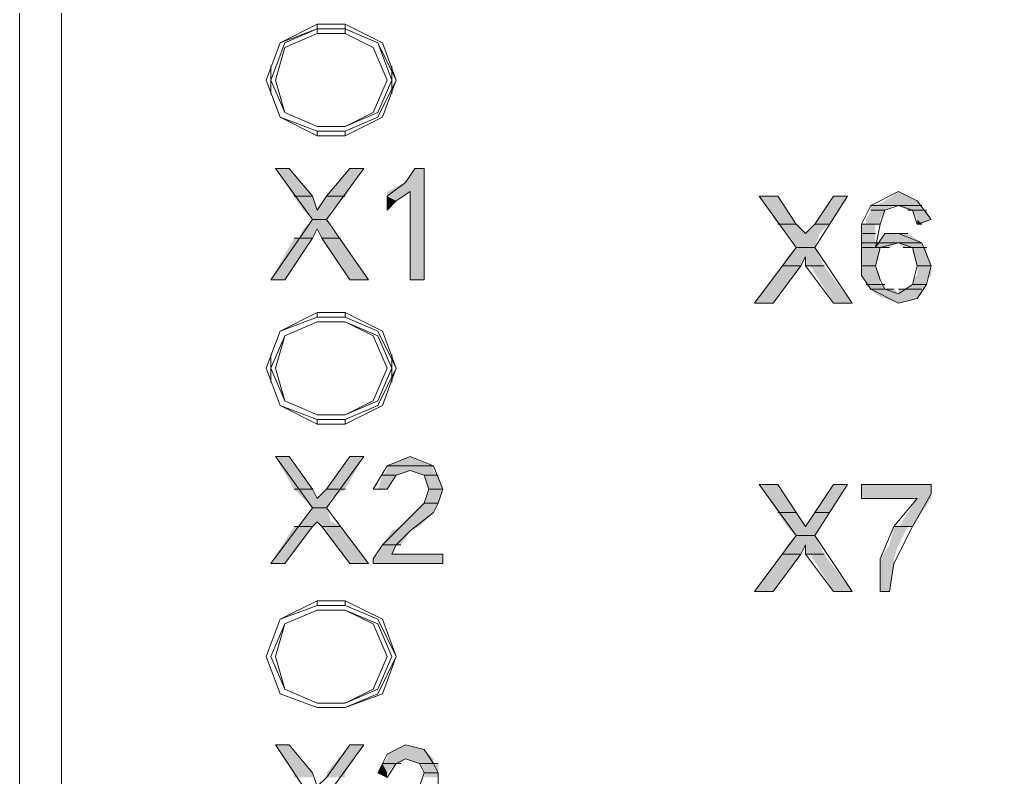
# Model space of a CAD drawing. Header units: millimetres. Extents: x 41 to 1635, y 11 to 1528.
# Drawn here: x 952.25 to 964.21, y 1161.36 to 1170.6 of the extents above; entities that cross this region are included whole.
import ezdxf

# ---------------------------------------------------------------- set-up
doc = ezdxf.new("R2010")
doc.units = ezdxf.units.MM
doc.header["$LTSCALE"] = 8
for name, color, linetype in [('Layer1', 3, 'CONTINUOUS'), ('PDF_Geometry', 7, 'CONTINUOUS'), ('PDF_Solid Fills', 7, 'CONTINUOUS')]:
    doc.layers.add(name, color=color, linetype=linetype)

# ---------------------------------------------------------------- blocks, each defined once
blk = doc.blocks.new('28SS211R')
at = {"layer": 'PDF_Geometry', "lineweight": 9}
for points in [[(0.177, 0.185), (0.177, -90.174), (45.384, -90.174), (45.894, -90.174)], [(45.894, -0.269), (-0.333, -0.269), (-0.333, -89.721)], [(3.292, -29.104), (2.839, -28.877), (2.669, -28.424), (2.839, -27.971), (3.292, -27.744), (3.292, -27.801)], [(3.292, -29.047), (2.839, -28.877), (2.669, -28.424), (2.839, -27.971), (3.292, -27.801), (3.292, -27.858)], [(3.292, -27.801), (2.896, -27.971), (2.726, -28.424), (2.896, -28.821), (3.292, -28.991)], [(3.292, -27.858), (2.896, -28.028), (2.783, -28.424), (2.896, -28.821), (3.292, -28.991)], [(3.292, -27.744), (3.632, -27.744), (3.632, -27.801)], [(3.632, -27.801), (3.292, -27.801), (3.632, -27.801), (3.632, -27.858)], [(3.632, -27.858), (3.292, -27.858)], [(3.632, -27.744), (4.086, -27.971), (4.255, -28.424), (4.086, -28.877), (3.632, -29.104), (3.632, -29.047)], [(3.632, -29.047), (4.029, -28.877), (4.255, -28.424), (4.029, -27.971), (3.632, -27.801)], [(3.632, -27.858), (3.972, -28.028), (4.142, -28.424), (3.972, -28.821), (3.632, -28.991), (4.029, -28.821), (4.199, -28.424), (4.029, -27.971), (3.632, -27.801)], [(2.726, -28.594), (2.726, -28.254)], [(4.199, -28.594), (4.199, -28.254)], [(3.292, -28.991), (3.292, -28.991)], [(3.632, -29.104), (3.292, -29.104), (3.292, -29.047)], [(3.292, -29.047), (3.632, -29.047)], [(3.632, -28.991), (3.632, -28.991)], [(3.292, -32.616), (2.839, -32.39), (2.669, -31.937), (2.839, -31.483), (3.292, -31.257), (3.292, -31.314)], [(3.292, -31.314), (2.839, -31.483), (2.669, -31.937), (2.839, -32.39), (3.292, -32.56)], [(3.292, -31.257), (3.632, -31.257), (3.632, -31.314)], [(3.632, -31.314), (3.292, -31.314)], [(3.632, -31.257), (4.086, -31.483), (4.255, -31.937), (4.086, -32.39), (3.632, -32.616), (3.632, -32.56)], [(3.632, -32.56), (4.029, -32.39), (4.255, -31.937), (4.029, -31.483), (3.632, -31.314)], [(3.292, -31.37), (3.292, -31.37)], [(3.632, -31.37), (3.632, -31.37)], [(2.726, -32.107), (2.726, -31.767)], [(4.199, -32.107), (4.199, -31.767)], [(3.292, -32.503), (3.292, -32.503)], [(3.632, -32.503), (3.632, -32.503)], [(3.632, -32.616), (3.292, -32.616), (3.292, -32.56)], [(3.292, -32.56), (3.632, -32.56)], [(4.199, -34.203), (4.255, -34.089), (4.425, -33.919), (4.709, -33.693), (4.765, -33.58), (4.822, -33.41), (4.709, -33.126), (4.425, -33.013), (4.142, -33.126), (3.972, -33.41), (4.142, -33.41), (4.255, -33.24), (4.425, -33.183), (4.595, -33.24), (4.652, -33.41), (4.595, -33.58)], [(10.6, -33.523), (9.921, -33.523), (9.921, -33.353), (10.77, -33.353), (10.77, -33.466), (10.544, -33.863), (10.317, -34.316)], [(4.595, -33.58), (4.312, -33.863), (4.086, -34.089), (3.972, -34.259), (3.972, -34.316), (4.822, -34.316), (4.822, -34.203), (4.199, -34.203)], [(10.6, -33.523), (10.317, -33.863), (10.147, -34.259), (10.147, -34.656), (10.261, -34.656), (10.317, -34.316)], [(3.292, -36.072), (2.839, -35.902), (2.669, -35.449), (2.839, -34.996), (3.292, -34.769), (3.292, -34.826)], [(3.292, -34.769), (3.632, -34.769), (3.632, -34.826)], [(3.632, -34.826), (4.029, -34.996), (4.255, -35.449), (4.029, -35.902), (3.632, -36.072), (4.086, -35.902), (4.255, -35.449), (4.086, -34.996), (3.632, -34.769)], [(3.292, -34.826), (2.839, -34.996), (2.669, -35.449), (2.839, -35.902), (3.292, -36.072)], [(3.632, -34.826), (3.292, -34.826)], [(3.292, -34.883), (3.292, -34.883)], [(3.632, -34.883), (3.632, -34.883)], [(3.292, -36.016), (3.292, -36.016)], [(3.292, -36.072), (3.292, -36.072)], [(3.632, -36.016), (3.632, -36.016)], [(3.632, -36.072), (3.632, -36.072)], [(4.765, -37.035), (4.765, -36.865), (4.709, -36.752), (4.595, -36.582), (4.369, -36.525), (4.142, -36.639), (4.029, -36.865), (4.142, -36.922), (4.255, -36.752), (4.369, -36.695), (4.539, -36.752), (4.595, -36.865), (4.539, -37.035)]]:
    blk.add_lwpolyline(points, dxfattribs=at)
for points in [[(3.632, -28.991), (3.292, -28.991)], [(2.896, -30.86), (3.236, -30.35), (3.292, -30.237), (3.349, -30.35), (3.689, -30.86), (3.916, -30.86), (3.406, -30.124), (3.859, -29.501), (3.689, -29.501), (3.406, -29.841), (3.292, -30.01), (3.236, -29.841), (2.952, -29.501), (2.783, -29.501), (3.236, -30.124), (2.726, -30.86)], [(2.783, -29.501), (2.952, -29.501)], [(3.689, -29.501), (3.859, -29.501)], [(4.595, -29.501), (4.482, -29.501), (4.369, -29.671), (4.142, -29.841), (4.142, -30.01), (4.255, -29.897), (4.425, -29.784), (4.425, -30.86), (4.595, -30.86)], [(4.482, -29.501), (4.595, -29.501)], [(3.009, -29.841), (3.236, -29.841)], [(3.009, -29.841), (3.236, -29.841)], [(3.406, -29.841), (3.632, -29.841)], [(3.406, -29.841), (3.632, -29.841)], [(8.844, -31.144), (9.184, -30.69), (9.241, -30.577), (9.241, -30.69), (9.581, -31.144), (9.807, -31.144), (9.354, -30.464), (9.751, -29.841), (9.581, -29.841), (9.354, -30.18), (9.241, -30.294), (9.127, -30.18), (8.901, -29.841), (8.674, -29.841), (9.127, -30.464), (8.618, -31.144)], [(8.674, -29.841), (8.901, -29.841)], [(9.581, -29.841), (9.751, -29.841)], [(10.6, -29.897), (10.374, -29.784), (10.034, -29.954), (9.921, -30.18), (9.921, -30.52), (9.921, -30.804), (10.034, -30.974), (10.374, -31.144), (10.6, -31.087), (10.714, -30.917), (10.77, -30.69), (10.657, -30.407), (10.374, -30.294), (10.204, -30.294), (10.091, -30.464), (10.147, -30.18), (10.204, -30.011), (10.374, -29.954), (10.544, -30.011), (10.6, -30.18), (10.77, -30.124)], [(10.091, -29.954), (10.034, -29.954), (10.317, -29.954)], [(10.034, -30.011), (10.204, -30.011)], [(10.034, -30.011), (10.204, -30.011)], [(10.091, -29.954), (10.374, -29.954), (10.317, -29.954)], [(10.374, -29.954), (10.657, -29.954)], [(10.374, -29.954), (10.657, -29.954)], [(10.487, -30.011), (10.714, -30.011)], [(10.487, -30.011), (10.714, -30.011)], [(3.236, -30.124), (3.406, -30.124)], [(3.236, -30.124), (3.406, -30.124)], [(8.901, -30.18), (9.127, -30.18)], [(8.901, -30.18), (9.127, -30.18)], [(9.354, -30.18), (9.524, -30.18)], [(9.354, -30.18), (9.524, -30.18)], [(9.977, -30.18), (9.921, -30.18), (10.091, -30.18)], [(9.977, -30.18), (10.147, -30.18)], [(9.977, -30.18), (10.147, -30.18)], [(9.977, -30.18), (10.147, -30.18), (10.091, -30.18)], [(10.6, -30.18), (10.657, -30.18)], [(3.066, -30.35), (3.009, -30.35), (3.236, -30.35)], [(3.066, -30.35), (3.236, -30.35)], [(3.349, -30.35), (3.576, -30.35)], [(3.349, -30.35), (3.576, -30.35)], [(9.921, -30.294), (10.091, -30.294)], [(9.921, -30.294), (10.091, -30.294)], [(10.374, -30.294), (10.204, -30.294), (10.487, -30.294)], [(9.127, -30.464), (9.354, -30.464)], [(9.127, -30.464), (9.354, -30.464)], [(9.921, -30.407), (10.091, -30.407)], [(9.921, -30.407), (10.091, -30.407)], [(9.921, -30.464), (10.147, -30.464)], [(9.921, -30.464), (10.261, -30.464), (10.147, -30.464)], [(9.921, -30.464), (10.147, -30.464)], [(9.921, -30.464), (10.147, -30.464)], [(10.147, -30.407), (10.091, -30.407), (10.657, -30.407)], [(10.147, -30.464), (10.374, -30.407), (10.544, -30.464), (10.6, -30.69), (10.544, -30.917), (10.374, -31.03), (10.204, -30.974), (10.147, -30.86), (10.091, -30.69)], [(10.147, -30.407), (10.657, -30.407)], [(10.43, -30.464), (10.714, -30.464)], [(10.43, -30.464), (10.714, -30.464)], [(10.544, -30.464), (10.714, -30.464)], [(10.544, -30.464), (10.714, -30.464)], [(8.958, -30.69), (9.184, -30.69)], [(8.958, -30.69), (9.184, -30.69)], [(9.241, -30.69), (9.467, -30.69)], [(9.241, -30.69), (9.467, -30.69)], [(9.921, -30.69), (10.091, -30.69)], [(9.921, -30.69), (10.091, -30.69)], [(10.6, -30.69), (10.77, -30.69)], [(10.6, -30.69), (10.77, -30.69)], [(2.726, -30.86), (2.896, -30.86)], [(3.689, -30.86), (3.916, -30.86)], [(4.425, -30.86), (4.595, -30.86)], [(9.977, -30.917), (10.204, -30.917)], [(9.977, -30.917), (10.204, -30.917)], [(10.544, -30.917), (10.714, -30.917)], [(10.544, -30.917), (10.714, -30.917)], [(10.034, -30.974), (10.317, -30.974)], [(10.034, -30.974), (10.317, -30.974)], [(10.43, -30.974), (10.374, -30.974), (10.657, -30.974)], [(10.43, -30.974), (10.657, -30.974)], [(8.618, -31.144), (8.844, -31.144)], [(9.581, -31.144), (9.807, -31.144)], [(3.292, -32.503), (2.896, -32.333), (2.783, -31.937), (2.896, -31.54), (3.292, -31.37), (2.896, -31.54), (2.726, -31.937), (2.896, -32.333)], [(3.292, -31.37), (3.632, -31.37)], [(3.632, -31.37), (3.972, -31.54), (4.142, -31.937), (3.972, -32.333), (3.632, -32.503), (4.029, -32.333), (4.199, -31.937), (4.029, -31.54)], [(3.632, -32.503), (3.292, -32.503)], [(2.896, -34.316), (3.236, -33.863), (3.292, -33.806), (3.349, -33.863), (3.689, -34.316), (3.916, -34.316), (3.406, -33.636), (3.859, -33.013), (3.689, -33.013), (3.406, -33.41), (3.292, -33.523), (3.236, -33.41), (2.952, -33.013), (2.783, -33.013), (3.236, -33.636), (2.726, -34.316)], [(2.783, -33.013), (2.952, -33.013)], [(3.689, -33.013), (3.859, -33.013)], [(4.086, -33.24), (4.255, -33.24)], [(4.086, -33.24), (4.255, -33.24)], [(4.142, -33.126), (4.709, -33.126)], [(4.142, -33.126), (4.709, -33.126)], [(4.595, -33.24), (4.765, -33.24)], [(4.595, -33.24), (4.765, -33.24)], [(8.844, -34.656), (9.184, -34.203), (9.241, -34.089), (9.241, -34.203), (9.581, -34.656), (9.807, -34.656), (9.354, -33.976), (9.751, -33.353), (9.581, -33.353), (9.354, -33.693), (9.241, -33.863), (9.127, -33.693), (8.901, -33.353), (8.674, -33.353), (9.127, -33.976), (8.618, -34.656)], [(8.674, -33.353), (8.901, -33.353)], [(9.581, -33.353), (9.751, -33.353)], [(9.921, -33.353), (10.77, -33.353)], [(3.009, -33.41), (3.236, -33.41)], [(3.009, -33.41), (3.236, -33.41)], [(3.406, -33.41), (3.632, -33.41)], [(3.406, -33.41), (3.632, -33.41)], [(4.029, -33.41), (3.972, -33.41), (4.142, -33.41)], [(3.972, -33.41), (4.142, -33.41)], [(4.029, -33.41), (4.142, -33.41)], [(4.029, -33.41), (4.142, -33.41)], [(4.029, -33.41), (4.142, -33.41)], [(4.652, -33.41), (4.822, -33.41)], [(4.652, -33.41), (4.822, -33.41)], [(4.652, -33.41), (4.822, -33.41)], [(4.652, -33.41), (4.822, -33.41)], [(4.652, -33.41), (4.822, -33.41)], [(4.652, -33.41), (4.822, -33.41)], [(4.595, -33.58), (4.765, -33.58)], [(4.595, -33.58), (4.765, -33.58)], [(9.921, -33.523), (10.6, -33.523)], [(3.236, -33.636), (3.406, -33.636)], [(3.236, -33.636), (3.406, -33.636)], [(8.901, -33.693), (9.127, -33.693)], [(8.901, -33.693), (9.127, -33.693)], [(9.354, -33.693), (9.524, -33.693)], [(9.354, -33.693), (9.524, -33.693)], [(3.066, -33.863), (3.009, -33.863), (3.236, -33.863)], [(3.066, -33.863), (3.236, -33.863)], [(3.349, -33.863), (3.576, -33.863)], [(3.349, -33.863), (3.576, -33.863)], [(10.374, -33.863), (10.317, -33.863), (10.487, -33.863)], [(10.374, -33.863), (10.544, -33.863), (10.487, -33.863)], [(9.127, -33.976), (9.354, -33.976)], [(9.127, -33.976), (9.354, -33.976)], [(4.086, -34.089), (4.255, -34.089)], [(4.086, -34.089), (4.312, -34.089), (4.255, -34.089)], [(2.726, -34.316), (2.896, -34.316)], [(3.689, -34.316), (3.916, -34.316)], [(3.972, -34.316), (4.822, -34.316)], [(4.199, -34.203), (4.822, -34.203)], [(8.958, -34.203), (9.184, -34.203)], [(8.958, -34.203), (9.184, -34.203)], [(9.241, -34.203), (9.467, -34.203)], [(9.241, -34.203), (9.467, -34.203)], [(8.618, -34.656), (8.844, -34.656)], [(9.581, -34.656), (9.807, -34.656)], [(10.147, -34.656), (10.261, -34.656)], [(3.292, -36.016), (2.896, -35.846), (2.783, -35.449), (2.896, -35.052), (3.292, -34.883), (2.896, -35.052), (2.726, -35.449), (2.896, -35.846)], [(3.292, -34.883), (3.632, -34.883)], [(3.632, -34.883), (3.972, -35.052), (4.142, -35.449), (3.972, -35.846), (3.632, -36.016), (4.029, -35.846), (4.199, -35.449), (4.029, -35.052)], [(3.632, -36.016), (3.292, -36.016)], [(3.632, -36.072), (3.292, -36.072)], [(2.896, -37.885), (3.236, -37.432), (3.292, -37.319), (3.349, -37.375), (3.689, -37.885), (3.916, -37.885), (3.406, -37.149), (3.859, -36.525), (3.689, -36.525), (3.406, -36.922), (3.292, -37.035), (3.236, -36.865), (2.952, -36.525), (2.783, -36.525), (3.236, -37.205), (2.726, -37.885)], [(2.783, -36.525), (2.952, -36.525)], [(3.689, -36.525), (3.859, -36.525)], [(4.086, -36.752), (4.255, -36.752)], [(4.086, -36.752), (4.312, -36.752), (4.255, -36.752)], [(4.086, -36.752), (4.255, -36.752)], [(4.086, -36.752), (4.255, -36.752)], [(4.539, -36.752), (4.765, -36.752)], [(4.539, -36.752), (4.765, -36.752)], [(4.539, -36.752), (4.765, -36.752)], [(4.539, -36.752), (4.765, -36.752)], [(4.029, -36.865), (4.142, -36.865)], [(4.029, -36.865), (4.142, -36.865)], [(4.029, -36.865), (4.142, -36.865)], [(4.029, -36.865), (4.142, -36.865)], [(4.595, -36.865), (4.765, -36.865)], [(4.595, -36.865), (4.765, -36.865)], [(4.595, -36.865), (4.765, -36.865)], [(4.595, -36.865), (4.765, -36.865)]]:
    blk.add_lwpolyline(points, close=True, dxfattribs=at)
at = {"layer": 'PDF_Solid Fills', "lineweight": 9, "transparency": 33554559}
for points in [[(2.783, -29.501), (3.009, -29.841), (3.236, -29.841)], [(2.783, -29.501), (2.952, -29.501), (3.236, -29.841)], [(3.689, -29.501), (3.406, -29.841), (3.632, -29.841)], [(3.689, -29.501), (3.859, -29.501), (3.632, -29.841)], [(4.482, -29.501), (4.369, -29.671), (4.595, -29.671)], [(4.482, -29.501), (4.595, -29.501), (4.595, -29.671)], [(4.369, -29.671), (4.142, -29.784), (4.595, -29.784)], [(4.369, -29.671), (4.595, -29.671), (4.595, -29.784)], [(3.009, -29.841), (3.122, -30.011), (3.292, -30.011)], [(3.009, -29.841), (3.236, -29.841), (3.292, -30.011)], [(3.406, -29.841), (3.292, -30.011), (3.462, -30.011)], [(3.406, -29.841), (3.632, -29.841), (3.462, -30.011)], [(4.142, -29.784), (4.142, -29.841), (4.369, -29.841)], [(4.142, -29.784), (4.425, -29.784), (4.369, -29.841)], [(4.142, -29.841), (4.142, -29.897), (4.255, -29.897)], [(4.142, -29.841), (4.369, -29.841), (4.255, -29.897)], [(4.425, -29.784), (4.425, -29.841), (4.595, -29.841)], [(4.425, -29.784), (4.595, -29.784), (4.595, -29.841)], [(4.425, -29.841), (4.425, -29.897), (4.595, -29.897)], [(4.425, -29.841), (4.595, -29.841), (4.595, -29.897)], [(8.674, -29.841), (8.901, -30.18), (9.127, -30.18)], [(8.674, -29.841), (8.901, -29.841), (9.127, -30.18)], [(9.581, -29.841), (9.354, -30.18), (9.524, -30.18)], [(9.581, -29.841), (9.751, -29.841), (9.524, -30.18)], [(10.374, -29.784), (10.204, -29.897), (10.6, -29.897)], [(3.122, -30.011), (3.236, -30.124), (3.406, -30.124)], [(3.122, -30.011), (3.462, -30.011), (3.406, -30.124)], [(4.142, -29.897), (4.255, -29.897), (4.142, -30.011)], [(4.425, -29.897), (4.425, -30.011), (4.595, -30.011)], [(4.425, -29.897), (4.595, -29.897), (4.595, -30.011)], [(4.425, -30.011), (4.425, -30.86), (4.595, -30.86)], [(4.425, -30.011), (4.595, -30.011), (4.595, -30.86)], [(10.034, -30.011), (9.977, -30.124), (10.147, -30.124)], [(10.034, -29.954), (10.034, -30.011), (10.204, -30.011)], [(10.034, -29.954), (10.317, -29.954), (10.204, -30.011)], [(10.034, -30.011), (10.204, -30.011), (10.147, -30.124)], [(10.204, -29.897), (10.091, -29.954), (10.657, -29.954)], [(10.204, -29.897), (10.6, -29.897), (10.657, -29.954)], [(10.374, -29.954), (10.487, -30.011), (10.657, -30.011)], [(10.374, -29.954), (10.657, -29.954), (10.657, -30.011)], [(10.544, -30.011), (10.6, -30.124), (10.77, -30.124)], [(10.544, -30.011), (10.714, -30.011), (10.77, -30.124)], [(3.236, -30.124), (3.122, -30.237), (3.462, -30.237)], [(3.236, -30.124), (3.406, -30.124), (3.462, -30.237)], [(9.977, -30.124), (9.977, -30.18), (10.147, -30.18)], [(9.977, -30.124), (10.147, -30.124), (10.147, -30.18)], [(10.6, -30.124), (10.6, -30.18), (10.657, -30.18)], [(10.6, -30.124), (10.77, -30.124), (10.657, -30.18)], [(3.122, -30.237), (3.066, -30.35), (3.236, -30.35)], [(3.122, -30.237), (3.292, -30.237), (3.236, -30.35)], [(3.292, -30.237), (3.349, -30.35), (3.576, -30.35)], [(3.292, -30.237), (3.462, -30.237), (3.576, -30.35)], [(8.901, -30.18), (9.014, -30.294), (9.241, -30.294)], [(8.901, -30.18), (9.127, -30.18), (9.241, -30.294)], [(9.354, -30.18), (9.241, -30.294), (9.411, -30.294)], [(9.354, -30.18), (9.524, -30.18), (9.411, -30.294)], [(9.921, -30.18), (9.921, -30.294), (10.091, -30.294)], [(9.921, -30.18), (10.091, -30.18), (10.091, -30.294)], [(3.009, -30.35), (2.726, -30.86), (2.896, -30.86)], [(3.009, -30.35), (3.236, -30.35), (2.896, -30.86)], [(3.349, -30.35), (3.689, -30.86), (3.916, -30.86)], [(3.349, -30.35), (3.576, -30.35), (3.916, -30.86)], [(9.014, -30.294), (9.127, -30.464), (9.354, -30.464)], [(9.014, -30.294), (9.411, -30.294), (9.354, -30.464)], [(9.921, -30.294), (9.921, -30.407), (10.091, -30.407)], [(9.921, -30.294), (10.091, -30.294), (10.091, -30.407)], [(10.204, -30.294), (10.147, -30.407), (10.657, -30.407)], [(10.204, -30.294), (10.487, -30.294), (10.657, -30.407)], [(9.127, -30.464), (9.014, -30.577), (9.411, -30.577)], [(9.127, -30.464), (9.354, -30.464), (9.411, -30.577)], [(9.921, -30.407), (9.921, -30.464), (10.091, -30.464)], [(9.921, -30.407), (10.091, -30.407), (10.091, -30.464)], [(9.921, -30.464), (9.921, -30.52), (10.147, -30.52)], [(9.921, -30.464), (10.147, -30.464), (10.147, -30.52)], [(10.091, -30.407), (10.091, -30.464), (10.261, -30.464)], [(10.091, -30.407), (10.374, -30.407), (10.261, -30.464)], [(10.374, -30.407), (10.43, -30.464), (10.657, -30.464)], [(10.374, -30.407), (10.657, -30.407), (10.657, -30.464)], [(10.544, -30.464), (10.544, -30.52), (10.714, -30.52)], [(10.544, -30.464), (10.714, -30.464), (10.714, -30.52)], [(9.014, -30.577), (8.958, -30.69), (9.184, -30.69)], [(9.014, -30.577), (9.241, -30.577), (9.184, -30.69)], [(9.241, -30.577), (9.241, -30.69), (9.467, -30.69)], [(9.241, -30.577), (9.411, -30.577), (9.467, -30.69)], [(9.921, -30.52), (9.921, -30.69), (10.091, -30.69)], [(9.921, -30.52), (10.147, -30.52), (10.091, -30.69)], [(10.544, -30.52), (10.6, -30.69), (10.77, -30.69)], [(10.544, -30.52), (10.714, -30.52), (10.77, -30.69)], [(8.958, -30.69), (8.618, -31.144), (8.844, -31.144)], [(8.958, -30.69), (9.184, -30.69), (8.844, -31.144)], [(9.297, -30.69), (9.581, -31.144), (9.807, -31.144)], [(9.297, -30.69), (9.467, -30.69), (9.807, -31.144)], [(9.921, -30.69), (9.921, -30.804), (10.147, -30.804)], [(9.921, -30.69), (10.091, -30.69), (10.147, -30.804)], [(10.6, -30.69), (10.6, -30.804), (10.77, -30.804)], [(10.6, -30.69), (10.77, -30.69), (10.77, -30.804)], [(9.921, -30.804), (9.977, -30.86), (10.147, -30.86)], [(9.921, -30.804), (10.147, -30.804), (10.147, -30.86)], [(10.6, -30.804), (10.544, -30.86), (10.714, -30.86)], [(10.6, -30.804), (10.77, -30.804), (10.714, -30.86)], [(9.977, -30.86), (9.977, -30.917), (10.147, -30.917)], [(9.977, -30.86), (10.147, -30.86), (10.147, -30.917)], [(9.977, -30.917), (10.034, -30.974), (10.204, -30.974)], [(9.977, -30.917), (10.204, -30.917), (10.204, -30.974)], [(10.544, -30.917), (10.43, -30.974), (10.657, -30.974)], [(10.544, -30.86), (10.544, -30.917), (10.714, -30.917)], [(10.544, -30.86), (10.714, -30.86), (10.714, -30.917)], [(10.544, -30.917), (10.714, -30.917), (10.657, -30.974)], [(10.034, -30.974), (10.091, -31.03), (10.374, -31.03)], [(10.034, -30.974), (10.317, -30.974), (10.374, -31.03)], [(10.091, -31.03), (10.204, -31.087), (10.6, -31.087)], [(10.091, -31.03), (10.657, -31.03), (10.6, -31.087)], [(10.204, -31.087), (10.6, -31.087), (10.374, -31.144)], [(10.374, -30.974), (10.374, -31.03), (10.657, -31.03)], [(10.374, -30.974), (10.657, -30.974), (10.657, -31.03)], [(2.783, -33.013), (3.009, -33.41), (3.236, -33.41)], [(2.783, -33.013), (2.952, -33.013), (3.236, -33.41)], [(3.689, -33.013), (3.406, -33.41), (3.632, -33.41)], [(3.689, -33.013), (3.859, -33.013), (3.632, -33.41)], [(4.425, -33.013), (4.142, -33.126), (4.709, -33.126)], [(4.086, -33.24), (4.029, -33.41), (4.142, -33.41)], [(4.142, -33.183), (4.086, -33.24), (4.255, -33.24)], [(4.086, -33.24), (4.255, -33.24), (4.142, -33.41)], [(4.142, -33.126), (4.142, -33.183), (4.709, -33.183)], [(4.142, -33.126), (4.709, -33.126), (4.709, -33.183)], [(4.142, -33.183), (4.425, -33.183), (4.255, -33.24)], [(4.425, -33.183), (4.595, -33.24), (4.765, -33.24)], [(4.425, -33.183), (4.709, -33.183), (4.765, -33.24)], [(4.595, -33.24), (4.652, -33.41), (4.822, -33.41)], [(4.595, -33.24), (4.765, -33.24), (4.822, -33.41)], [(8.674, -33.353), (8.901, -33.693), (9.127, -33.693)], [(8.674, -33.353), (8.901, -33.353), (9.127, -33.693)], [(9.581, -33.353), (9.354, -33.693), (9.524, -33.693)], [(9.581, -33.353), (9.751, -33.353), (9.524, -33.693)], [(9.921, -33.353), (9.921, -33.466), (10.77, -33.466)], [(9.921, -33.353), (10.77, -33.353), (10.77, -33.466)], [(3.009, -33.41), (3.122, -33.523), (3.292, -33.523)], [(3.009, -33.41), (3.236, -33.41), (3.292, -33.523)], [(3.406, -33.41), (3.292, -33.523), (3.462, -33.523)], [(3.406, -33.41), (3.632, -33.41), (3.462, -33.523)], [(4.652, -33.41), (4.595, -33.58), (4.765, -33.58)], [(4.652, -33.41), (4.822, -33.41), (4.765, -33.58)], [(9.921, -33.466), (9.921, -33.523), (10.77, -33.523)], [(9.921, -33.466), (10.77, -33.466), (10.77, -33.523)], [(3.122, -33.523), (3.236, -33.636), (3.406, -33.636)], [(3.122, -33.523), (3.462, -33.523), (3.406, -33.636)], [(4.595, -33.58), (4.482, -33.693), (4.709, -33.693)], [(4.595, -33.58), (4.765, -33.58), (4.709, -33.693)], [(10.6, -33.523), (10.374, -33.863), (10.544, -33.863)], [(10.6, -33.523), (10.77, -33.523), (10.544, -33.863)], [(3.236, -33.636), (3.122, -33.806), (3.462, -33.806)], [(3.236, -33.636), (3.406, -33.636), (3.462, -33.806)], [(4.482, -33.693), (4.312, -33.863), (4.539, -33.863)], [(4.482, -33.693), (4.709, -33.693), (4.539, -33.863)], [(8.901, -33.693), (9.014, -33.863), (9.241, -33.863)], [(8.901, -33.693), (9.127, -33.693), (9.241, -33.863)], [(9.354, -33.693), (9.241, -33.863), (9.411, -33.863)], [(9.354, -33.693), (9.524, -33.693), (9.411, -33.863)], [(3.122, -33.806), (3.066, -33.863), (3.236, -33.863)], [(3.122, -33.806), (3.292, -33.806), (3.236, -33.863)], [(3.292, -33.806), (3.349, -33.863), (3.576, -33.863)], [(3.292, -33.806), (3.462, -33.806), (3.576, -33.863)], [(3.009, -33.863), (2.726, -34.316), (2.896, -34.316)], [(3.009, -33.863), (3.236, -33.863), (2.896, -34.316)], [(3.349, -33.863), (3.689, -34.316), (3.916, -34.316)], [(3.349, -33.863), (3.576, -33.863), (3.916, -34.316)], [(4.199, -33.919), (4.086, -34.089), (4.312, -34.089)], [(4.312, -33.863), (4.199, -33.919), (4.425, -33.919)], [(4.199, -33.919), (4.425, -33.919), (4.312, -34.089)], [(4.312, -33.863), (4.539, -33.863), (4.425, -33.919)], [(9.014, -33.863), (9.127, -33.976), (9.354, -33.976)], [(9.014, -33.863), (9.411, -33.863), (9.354, -33.976)], [(10.317, -33.863), (10.261, -34.089), (10.374, -34.089)], [(10.317, -33.863), (10.487, -33.863), (10.374, -34.089)], [(9.127, -33.976), (9.014, -34.089), (9.411, -34.089)], [(9.127, -33.976), (9.354, -33.976), (9.411, -34.089)], [(4.086, -34.089), (4.029, -34.203), (4.199, -34.203)], [(4.086, -34.089), (4.255, -34.089), (4.199, -34.203)], [(9.014, -34.089), (8.958, -34.203), (9.184, -34.203)], [(9.014, -34.089), (9.241, -34.089), (9.184, -34.203)], [(9.241, -34.089), (9.241, -34.203), (9.467, -34.203)], [(9.241, -34.089), (9.411, -34.089), (9.467, -34.203)], [(10.261, -34.089), (10.147, -34.259), (10.317, -34.259)], [(10.261, -34.089), (10.374, -34.089), (10.317, -34.259)], [(4.029, -34.203), (3.972, -34.259), (4.822, -34.259)], [(3.972, -34.259), (3.972, -34.316), (4.822, -34.316)], [(3.972, -34.259), (4.822, -34.259), (4.822, -34.316)], [(4.029, -34.203), (4.822, -34.203), (4.822, -34.259)], [(8.958, -34.203), (8.618, -34.656), (8.844, -34.656)], [(8.958, -34.203), (9.184, -34.203), (8.844, -34.656)], [(9.297, -34.203), (9.581, -34.656), (9.807, -34.656)], [(9.297, -34.203), (9.467, -34.203), (9.807, -34.656)], [(10.147, -34.259), (10.147, -34.316), (10.317, -34.316)], [(10.147, -34.259), (10.317, -34.259), (10.317, -34.316)], [(10.147, -34.316), (10.147, -34.656), (10.261, -34.656)], [(10.147, -34.316), (10.317, -34.316), (10.261, -34.656)], [(2.783, -36.525), (3.009, -36.865), (3.236, -36.865)], [(2.783, -36.525), (2.952, -36.525), (3.236, -36.865)], [(3.689, -36.525), (3.406, -36.865), (3.632, -36.865)], [(3.689, -36.525), (3.859, -36.525), (3.632, -36.865)], [(4.255, -36.582), (4.142, -36.639), (4.652, -36.639)], [(4.369, -36.525), (4.255, -36.582), (4.595, -36.582)], [(4.255, -36.582), (4.595, -36.582), (4.652, -36.639)], [(4.142, -36.695), (4.086, -36.752), (4.312, -36.752)], [(4.142, -36.639), (4.142, -36.695), (4.709, -36.695)], [(4.142, -36.639), (4.652, -36.639), (4.709, -36.695)], [(4.142, -36.695), (4.369, -36.695), (4.312, -36.752)], [(4.369, -36.695), (4.539, -36.752), (4.709, -36.752)], [(4.369, -36.695), (4.709, -36.695), (4.709, -36.752)], [(4.086, -36.752), (4.029, -36.865), (4.142, -36.865)], [(4.086, -36.752), (4.255, -36.752), (4.142, -36.865)], [(4.539, -36.752), (4.595, -36.865), (4.765, -36.865)], [(4.539, -36.752), (4.765, -36.752), (4.765, -36.865)], [(3.009, -36.865), (3.009, -36.922), (3.236, -36.922)], [(3.009, -36.865), (3.236, -36.865), (3.236, -36.922)], [(3.406, -36.865), (3.406, -36.922), (3.632, -36.922)], [(3.406, -36.865), (3.632, -36.865), (3.632, -36.922)], [(4.029, -36.865), (4.142, -36.865), (4.142, -36.922)], [(4.595, -36.865), (4.595, -36.922), (4.765, -36.922)], [(4.595, -36.865), (4.765, -36.865), (4.765, -36.922)]]:
    blk.add_solid(points, dxfattribs=at)

msp = doc.modelspace()

# ---------------------------------------------------------------- block references
at = {"layer": 'Layer1'}
msp.add_blockref('28SS211R', (952.583, 1198.284), dxfattribs=at)

doc.saveas('drawing.dxf')
